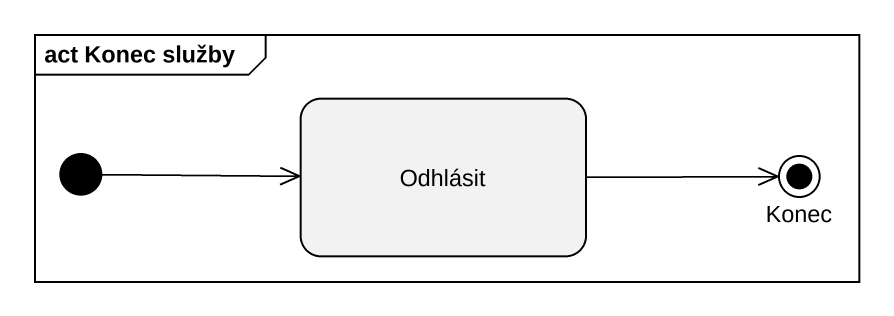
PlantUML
@startuml
mainframe act Konec služby
hide empty description
state Odhlásit
state Konec <<end>>
[*] -right-> Odhlásit
Odhlásit -right-> Konec
@enduml
